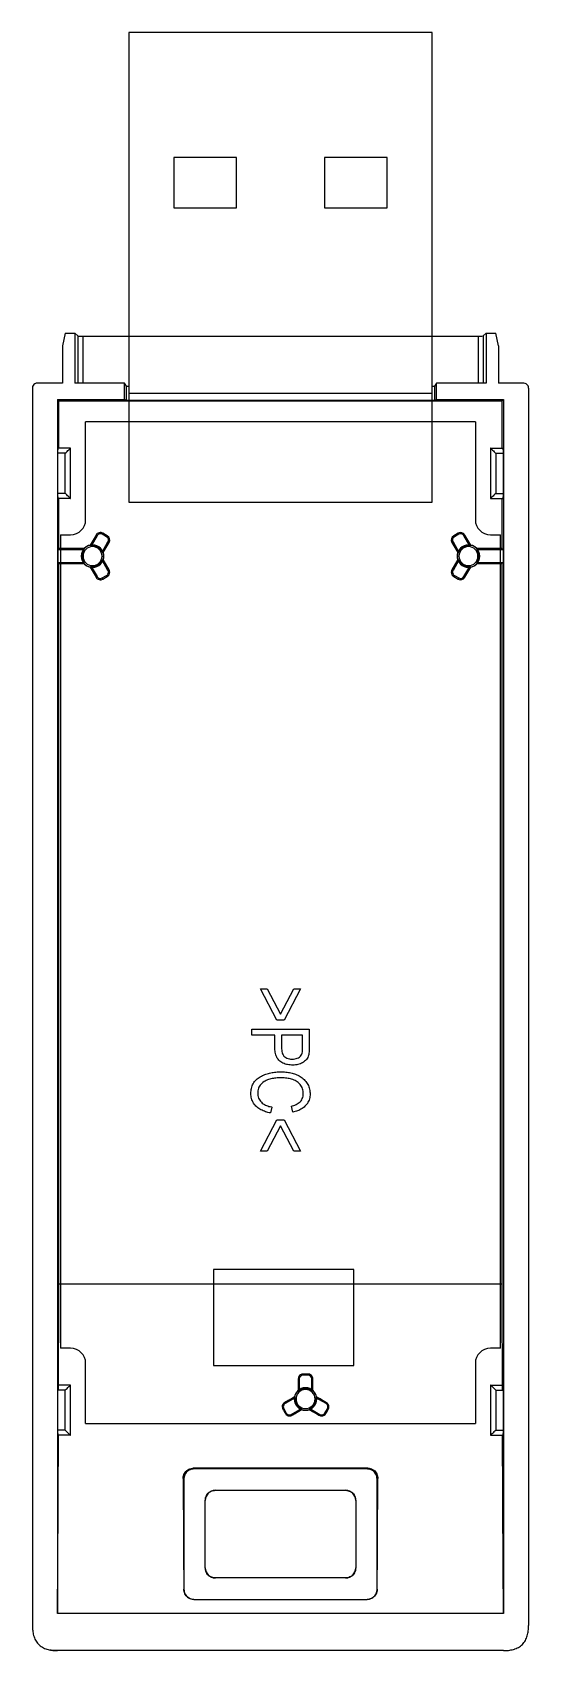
# Model space of a CAD drawing. Extents: x -9.9 to 9.9, y -50.6 to 14.
import ezdxf

# ---------------------------------------------------------------- set-up
doc = ezdxf.new("R2010")
doc.units = 0
doc.layers.get('0').update_dxf_attribs({"linetype": 'continuous'})

# ---------------------------------------------------------------- blocks, each defined once
blk = doc.blocks.new('PART__FEATURE026')
at = {"color": 0}
for p, q in [((-6.05, 14.005), (-6.05, -0.395)), ((6.05, 14.005), (-6.05, 14.005)), ((6.05, -0.395), (6.05, 14.005)), ((-6.05, -0.395), (6.05, -0.395))]:
    blk.add_line(p, q, dxfattribs=at)
blk = doc.blocks.new('PART__FEATURE028')
at = {"color": 0}
for p, q in [((2.925, -35.386), (-2.675, -35.386)), ((-2.675, -35.386), (-2.675, -39.22)), ((2.925, -36.92), (2.925, -35.386)), ((2.922, -37.67), (2.922, -36.92)), ((2.922, -36.92), (2.925, -36.92)), ((2.925, -37.67), (2.922, -37.67)), ((2.925, -39.22), (2.925, -37.67)), ((-2.675, -39.22), (2.925, -39.22))]:
    blk.add_line(p, q, dxfattribs=at)
blk = doc.blocks.new('PART__FEATURE043')
at = {"color": 0}
for p, q in [((6.05, 14.005), (-6.05, 14.005)), ((-6.05, 14.005), (-6.05, -4.745)), ((6.05, -4.745), (6.05, 14.005)), ((-4.25, 9.005), (-4.25, 7.005)), ((-1.75, 9.005), (-4.25, 9.005)), ((-1.75, 9.005), (-4.25, 9.005)), ((-1.75, 7.005), (-1.75, 9.005)), ((1.75, 9.005), (1.75, 7.005)), ((4.25, 9.005), (1.75, 9.005)), ((4.25, 9.005), (1.75, 9.005)), ((4.25, 7.005), (4.25, 9.005)), ((-4.25, 7.005), (-1.75, 7.005)), ((1.75, 7.005), (4.25, 7.005)), ((-6.05, -4.745), (6.05, -4.745))]:
    blk.add_line(p, q, dxfattribs=at)
blk = doc.blocks.new('PART__FEATURE044')
at = {"color": 0}
for p, q in [((7.775, -1.545), (-7.775, -1.545)), ((-7.775, -5.45), (-7.775, -1.545)), ((7.775, -1.545), (7.775, -5.45)), ((-8.775, -6.05), (-8.775, -38.529)), ((-8.775, -6.05), (-8.375, -6.05)), ((8.375, -6.05), (8.775, -6.05)), ((8.775, -38.529), (8.775, -6.05)), ((-8.375, -38.529), (-8.775, -38.529)), ((8.775, -38.529), (8.375, -38.529)), ((-7.775, -41.529), (-7.775, -39.129)), ((7.775, -39.129), (7.775, -41.529)), ((-7.775, -41.529), (7.775, -41.529))]:
    blk.add_line(p, q, dxfattribs=at)
for centre, radius, start, end in [((-8.375, -5.45), 0.6, -90, 0), ((8.375, -5.45), 0.6, -180, -90), ((-7.5, -6.905), 0.45, 90, -90), ((-7.5, -6.905), 0.45, -90, 90), ((7.5, -6.905), 0.45, 90, -90), ((7.5, -6.905), 0.45, -90, 90), ((-8.375, -39.129), 0.6, 0, 90), ((8.375, -39.129), 0.6, 90, -180), ((1, -40.555), 0.45, 90, -90), ((1, -40.555), 0.45, -90, 90)]:
    blk.add_arc(centre, radius, start, end, dxfattribs=at)
blk = doc.blocks.new('PART__FEATURE045')
at = {"color": 0}
for p, q in [((-8.586, 2), (-8.701, 1.494)), ((-8.586, 2), (-8.2, 2)), ((-8.2, 2), (-8.2, 0)), ((-8.2, 2), (-8.089, 1.889)), ((8.089, 1.889), (8.2, 2)), ((8.2, 2), (8.586, 2)), ((8.2, 2), (8.2, 0)), ((8.701, 1.494), (8.586, 2)), ((-8.701, 1.494), (-8.701, 0)), ((-8.089, 1.889), (-8.089, 0)), ((-7.889, 1.879), (7.889, 1.879)), ((-7.889, 1.879), (-7.889, 0)), ((7.889, 1.879), (7.889, 0)), ((8.089, 1.889), (8.089, 0)), ((8.701, 1.494), (8.701, 0)), ((-8.701, 0), (-9.7, 0)), ((-6.225, 0), (-8.2, 0)), ((-6.148, -0.115), (-6.225, 0)), ((-6.225, -0.651), (-6.225, 0)), ((6.225, 0), (6.148, -0.115)), ((8.2, 0), (6.225, 0)), ((6.225, -0.651), (6.225, 0)), ((9.7, 0), (8.701, 0)), ((-9.9, -0.2), (-9.9, -49.6)), ((-6.148, -0.69), (-6.148, -0.115)), ((-6.048, -0.121), (-6.048, -0.691)), ((6.048, -0.691), (6.048, -0.121)), ((6.148, -0.115), (6.148, -0.69)), ((9.9, -0.2), (9.9, -49.6)), ((-8.85, -0.7), (-8.899, -0.651)), ((-8.899, -0.651), (-8.899, -49.116)), ((-8.899, -0.651), (-6.225, -0.651)), ((-8.85, -0.7), (8.85, -0.7)), ((-8.85, -2.6), (-8.85, -0.7)), ((-6.148, -0.69), (-6.225, -0.651)), ((6.048, -0.691), (-6.048, -0.691)), ((6.225, -0.651), (6.148, -0.69)), ((6.225, -0.651), (8.899, -0.651)), ((8.85, -0.7), (8.899, -0.651)), ((8.85, -2.6), (8.85, -0.7)), ((8.899, -0.651), (8.899, -49.116)), ((-8.893, -2.8), (-8.893, -4.4)), ((-8.589, -2.8), (-8.893, -2.8)), ((-8.389, -2.6), (-8.889, -2.6)), ((-8.589, -4.4), (-8.589, -2.8)), ((-8.384, -2.6), (-8.389, -2.6)), ((-8.389, -2.6), (-8.389, -4.6)), ((-8.38, -4.4), (-8.38, -2.8)), ((8.38, -2.8), (8.38, -4.4)), ((8.389, -2.6), (8.384, -2.6)), ((8.389, -2.6), (8.889, -2.6)), ((8.389, -4.6), (8.389, -2.6)), ((8.589, -2.8), (8.893, -2.8)), ((8.589, -2.8), (8.589, -4.4)), ((8.893, -4.4), (8.893, -2.8)), ((-8.589, -4.4), (-8.893, -4.4)), ((8.589, -4.4), (8.893, -4.4)), ((-8.389, -4.6), (-8.889, -4.6)), ((-8.85, -6.605), (-8.85, -4.6)), ((-8.384, -4.6), (-8.389, -4.6)), ((-8.389, -4.6), (-8.384, -4.6)), ((8.384, -4.6), (8.389, -4.6)), ((8.389, -4.6), (8.889, -4.6)), ((8.85, -6.605), (8.85, -4.6)), ((-7.36, -6.062), (-7.592, -6.464)), ((-7.316, -6.087), (-7.549, -6.492)), ((-7.316, -6.087), (-7.36, -6.062)), ((-7.118, -6.741), (-6.884, -6.336)), ((-7.112, -6.033), (-7.087, -5.989)), ((-6.939, -6.133), (-7.112, -6.033)), ((-6.913, -6.089), (-7.087, -5.989)), ((-7.072, -6.764), (-6.84, -6.362)), ((-6.939, -6.133), (-6.913, -6.089)), ((-6.884, -6.336), (-6.84, -6.362)), ((6.884, -6.336), (6.84, -6.362)), ((6.84, -6.362), (7.072, -6.764)), ((6.884, -6.336), (7.118, -6.741)), ((7.087, -5.989), (6.913, -6.089)), ((6.939, -6.133), (6.913, -6.089)), ((7.112, -6.033), (6.939, -6.133)), ((7.112, -6.033), (7.087, -5.989)), ((7.316, -6.087), (7.36, -6.062)), ((7.549, -6.492), (7.316, -6.087)), ((7.592, -6.464), (7.36, -6.062)), ((-8.884, -6.656), (-8.85, -6.605)), ((-8.884, -6.656), (-8.884, -7.154)), ((-7.833, -6.656), (-8.884, -6.656)), ((-7.835, -6.605), (-8.85, -6.605)), ((-7.88, -6.905), (-7.916, -6.905)), ((-7.12, -6.905), (-7.05, -6.905)), ((-6.884, -7.473), (-7.118, -7.069)), ((-6.84, -7.448), (-7.072, -7.045)), ((7.072, -7.045), (6.84, -7.448)), ((7.118, -7.069), (6.884, -7.473)), ((7.12, -6.905), (7.05, -6.905)), ((8.884, -6.656), (7.833, -6.656)), ((8.85, -6.605), (7.835, -6.605)), ((7.88, -6.905), (7.916, -6.905)), ((8.884, -6.656), (8.85, -6.605)), ((8.884, -6.656), (8.884, -7.154)), ((-8.85, -7.205), (-8.884, -7.154)), ((-8.884, -7.154), (-7.833, -7.154)), ((-8.85, -7.205), (-7.835, -7.205)), ((-8.85, -35.962), (-8.85, -7.205)), ((-7.592, -7.345), (-7.36, -7.748)), ((-7.549, -7.318), (-7.316, -7.722)), ((-7.316, -7.722), (-7.36, -7.748)), ((-7.112, -7.777), (-6.939, -7.677)), ((-7.087, -7.821), (-6.913, -7.721)), ((-6.939, -7.677), (-6.913, -7.721)), ((-6.884, -7.473), (-6.84, -7.448)), ((-6.864, -7.548), (-6.813, -7.548)), ((6.864, -7.548), (6.813, -7.548)), ((6.884, -7.473), (6.84, -7.448)), ((6.939, -7.677), (6.913, -7.721)), ((6.913, -7.721), (7.087, -7.821)), ((6.939, -7.677), (7.112, -7.777)), ((7.316, -7.722), (7.549, -7.318)), ((7.316, -7.722), (7.36, -7.748)), ((7.36, -7.748), (7.592, -7.345)), ((7.833, -7.154), (8.884, -7.154)), ((7.835, -7.205), (8.85, -7.205)), ((8.85, -7.205), (8.884, -7.154)), ((8.85, -35.962), (8.85, -7.205)), ((-7.112, -7.777), (-7.087, -7.821)), ((7.112, -7.777), (7.087, -7.821)), ((-0.142, -25.432), (-0.792, -24.178)), ((-0.792, -24.178), (-0.526, -24.178)), ((-0.142, -25.432), (-0.792, -24.178)), ((-0.526, -24.178), (0, -25.193)), ((0, -25.193), (0.526, -24.178)), ((0.792, -24.178), (0.142, -25.432)), ((0.792, -24.178), (0.142, -25.432)), ((0.526, -24.178), (0.792, -24.178)), ((-1.15, -26.03), (-1.15, -25.791)), ((-1.15, -25.791), (1.15, -25.791)), ((0.142, -25.432), (-0.142, -25.432)), ((1.15, -25.791), (1.15, -26.499)), ((-0.224, -26.03), (-1.15, -26.03)), ((-0.224, -26.515), (-0.224, -26.03)), ((0.045, -26.03), (0.045, -26.53)), ((0.881, -26.03), (0.045, -26.03)), ((0.881, -26.525), (0.881, -26.03)), ((-0.344, -28.897), (-0.403, -29.136)), ((0.493, -29.106), (0.433, -28.867)), ((-0.792, -30.659), (-0.142, -29.405)), ((-0.792, -30.659), (-0.142, -29.405)), ((0, -29.644), (-0.526, -30.659)), ((-0.142, -29.405), (0.142, -29.405)), ((0.526, -30.659), (0, -29.644)), ((0.142, -29.405), (0.792, -30.659)), ((-0.526, -30.659), (-0.792, -30.659)), ((0.792, -30.659), (0.526, -30.659)), ((-8.85, -35.962), (8.85, -35.962)), ((-8.389, -40), (-8.889, -40)), ((-8.384, -40), (-8.389, -40)), ((-8.389, -40), (-8.389, -42)), ((0.751, -39.755), (0.706, -39.755)), ((0.751, -39.755), (0.751, -40.222)), ((1.1, -39.56), (0.9, -39.56)), ((0.9, -39.606), (0.9, -39.56)), ((1.1, -39.606), (0.9, -39.606)), ((1.1, -39.606), (1.1, -39.56)), ((1.249, -40.222), (1.249, -39.755)), ((1.249, -39.755), (1.294, -39.755)), ((8.384, -40), (8.389, -40)), ((8.389, -40), (8.384, -40)), ((8.389, -40), (8.889, -40)), ((8.389, -42), (8.389, -40)), ((-8.893, -40.2), (-8.893, -41.8)), ((-8.589, -40.2), (-8.893, -40.2)), ((-8.589, -41.8), (-8.589, -40.2)), ((-8.38, -41.8), (-8.38, -40.2)), ((0.587, -40.506), (0.183, -40.739)), ((0.62, -40.555), (0.584, -40.555)), ((1.38, -40.555), (1.416, -40.555)), ((1.817, -40.739), (1.413, -40.506)), ((8.38, -40.2), (8.38, -41.8)), ((8.589, -40.2), (8.893, -40.2)), ((8.589, -40.2), (8.589, -41.8)), ((8.893, -41.8), (8.893, -40.2)), ((0.108, -40.868), (0.067, -40.868)), ((0.128, -40.943), (0.093, -40.963)), ((0.128, -40.943), (0.228, -41.116)), ((0.183, -40.739), (0.162, -40.703)), ((0.228, -41.116), (0.193, -41.136)), ((0.432, -41.17), (0.836, -40.937)), ((0.432, -41.17), (0.452, -41.205)), ((1.164, -40.937), (1.568, -41.17)), ((1.568, -41.17), (1.548, -41.205)), ((1.772, -41.116), (1.872, -40.943)), ((1.772, -41.116), (1.807, -41.136)), ((1.817, -40.739), (1.838, -40.703)), ((1.872, -40.943), (1.907, -40.963)), ((1.892, -40.868), (1.933, -40.868)), ((-8.589, -41.8), (-8.893, -41.8)), ((8.589, -41.8), (8.893, -41.8)), ((-8.389, -42), (-8.889, -42)), ((-8.389, -42), (-8.384, -42)), ((8.384, -42), (8.389, -42)), ((8.389, -42), (8.889, -42)), ((-3.852, -43.748), (-3.884, -43.716)), ((-3.852, -43.748), (-3.852, -48.152)), ((3.485, -43.315), (-3.485, -43.315)), ((-3.485, -43.315), (-3.452, -43.348)), ((3.452, -43.348), (-3.452, -43.348)), ((3.452, -43.348), (3.485, -43.315)), ((3.884, -43.716), (3.852, -43.748)), ((3.852, -48.152), (3.852, -43.748)), ((-2.6, -44.2), (2.6, -44.2)), ((-3, -47.3), (-3, -44.6)), ((3, -44.6), (3, -47.3)), ((2.6, -47.7), (-2.6, -47.7)), ((-3.858, -48.158), (-3.852, -48.152)), ((3.852, -48.152), (3.858, -48.158)), ((-3.452, -48.552), (-3.455, -48.555)), ((-3.455, -48.555), (3.455, -48.555)), ((-3.452, -48.552), (3.452, -48.552)), ((3.455, -48.555), (3.452, -48.552)), ((8.899, -49.116), (-8.899, -49.116)), ((8.899, -50.6), (-8.899, -50.6))]:
    blk.add_line(p, q, dxfattribs=at)
for points in [[(-8.089, 1.889), (-8.04, 1.883), (-7.99, 1.881), (-7.94, 1.88), (-7.89, 1.879), (-7.889, 1.879)], [(7.889, 1.879), (7.939, 1.88), (7.989, 1.881), (8.039, 1.883), (8.089, 1.889), (8.089, 1.889)], [(-9.7, 0), (-9.75, -0.006), (-9.796, -0.024), (-9.837, -0.054), (-9.869, -0.092), (-9.89, -0.137), (-9.9, -0.186), (-9.9, -0.2)], [(9.9, -0.2), (9.894, -0.15), (9.876, -0.104), (9.846, -0.063), (9.808, -0.031), (9.763, -0.01), (9.714, 0), (9.7, 0)], [(-6.148, -0.115), (-6.098, -0.12), (-6.048, -0.121), (-6.048, -0.121)], [(6.048, -0.121), (6.098, -0.12), (6.148, -0.116), (6.148, -0.115)], [(-6.048, -0.691), (-6.098, -0.691), (-6.148, -0.69)], [(6.148, -0.69), (6.098, -0.691), (6.048, -0.691)], [(-8.889, -2.6), (-8.891, -2.65), (-8.892, -2.7), (-8.892, -2.75), (-8.893, -2.8), (-8.893, -2.8)], [(-8.88, -2.8), (-8.88, -2.75), (-8.881, -2.7), (-8.882, -2.65), (-8.884, -2.6), (-8.884, -2.6)], [(-8.589, -2.8), (-8.554, -2.765), (-8.518, -2.729), (-8.483, -2.694), (-8.448, -2.659), (-8.412, -2.623), (-8.389, -2.6)], [(-8.389, -2.6), (-8.389, -2.6)], [(-8.38, -2.8), (-8.38, -2.75), (-8.381, -2.7), (-8.382, -2.65), (-8.384, -2.6), (-8.384, -2.6)], [(8.384, -2.6), (8.382, -2.65), (8.381, -2.7), (8.381, -2.75), (8.38, -2.8), (8.38, -2.8)], [(8.389, -2.6), (8.425, -2.635), (8.46, -2.671), (8.495, -2.706), (8.531, -2.741), (8.566, -2.777), (8.589, -2.8)], [(8.389, -2.6), (8.389, -2.6)], [(8.893, -2.8), (8.892, -2.75), (8.892, -2.7), (8.891, -2.65), (8.889, -2.6), (8.889, -2.6)], [(-8.893, -4.4), (-8.892, -4.45), (-8.892, -4.5), (-8.891, -4.55), (-8.889, -4.6), (-8.889, -4.6)], [(-8.389, -4.6), (-8.425, -4.565), (-8.46, -4.529), (-8.495, -4.494), (-8.531, -4.459), (-8.566, -4.423), (-8.589, -4.4)], [(-8.384, -4.6), (-8.382, -4.55), (-8.381, -4.5), (-8.38, -4.45), (-8.38, -4.4), (-8.38, -4.4)], [(8.38, -4.4), (8.381, -4.45), (8.381, -4.5), (8.382, -4.55), (8.384, -4.6), (8.384, -4.6)], [(8.589, -4.4), (8.554, -4.435), (8.518, -4.471), (8.483, -4.506), (8.448, -4.541), (8.412, -4.577), (8.389, -4.6)], [(8.88, -4.4), (8.881, -4.45), (8.881, -4.5), (8.882, -4.55), (8.884, -4.6), (8.884, -4.6)], [(8.889, -4.6), (8.891, -4.55), (8.892, -4.5), (8.892, -4.45), (8.893, -4.4), (8.893, -4.4)], [(-8.389, -4.6), (-8.389, -4.6)], [(8.389, -4.6), (8.389, -4.6)], [(-7.833, -6.656), (-7.835, -6.606), (-7.835, -6.605)], [(-7.592, -6.464), (-7.55, -6.491), (-7.549, -6.492)], [(-7.118, -6.741), (-7.073, -6.764), (-7.072, -6.764)], [(-7.072, -7.045), (-7.117, -7.068), (-7.118, -7.069)], [(7.072, -6.764), (7.117, -6.741), (7.118, -6.741)], [(7.118, -7.069), (7.073, -7.046), (7.072, -7.045)], [(7.549, -6.492), (7.591, -6.465), (7.592, -6.464)], [(7.835, -6.605), (7.833, -6.655), (7.833, -6.656)], [(-7.835, -7.205), (-7.833, -7.155), (-7.833, -7.154)], [(-7.549, -7.318), (-7.591, -7.345), (-7.592, -7.345)], [(7.592, -7.345), (7.55, -7.318), (7.549, -7.318)], [(7.833, -7.154), (7.835, -7.204), (7.835, -7.205)], [(0.484, -27.224), (0.434, -27.223), (0.384, -27.22), (0.334, -27.214), (0.285, -27.206), (0.236, -27.195), (0.188, -27.181), (0.141, -27.164), (0.096, -27.143), (0.052, -27.119), (0.009, -27.092), (-0.03, -27.062), (-0.067, -27.028), (-0.099, -26.99), (-0.127, -26.949), (-0.151, -26.905), (-0.171, -26.859), (-0.187, -26.811), (-0.2, -26.763), (-0.209, -26.714), (-0.216, -26.664), (-0.22, -26.615), (-0.223, -26.565), (-0.224, -26.515)], [(0.045, -26.53), (0.046, -26.58), (0.05, -26.63), (0.058, -26.679), (0.069, -26.728), (0.086, -26.775), (0.108, -26.82), (0.137, -26.861), (0.172, -26.896), (0.213, -26.925), (0.257, -26.948), (0.304, -26.964), (0.353, -26.976), (0.402, -26.982), (0.452, -26.985), (0.471, -26.985)], [(0.045, -26.53), (0.046, -26.58), (0.05, -26.63), (0.058, -26.679), (0.069, -26.728), (0.086, -26.775), (0.108, -26.82), (0.137, -26.861), (0.172, -26.896), (0.213, -26.925), (0.257, -26.948), (0.304, -26.964), (0.353, -26.976), (0.402, -26.982), (0.452, -26.985), (0.471, -26.985)], [(0.471, -26.985), (0.521, -26.983), (0.571, -26.978), (0.619, -26.967), (0.667, -26.951), (0.712, -26.93), (0.754, -26.903), (0.793, -26.872), (0.825, -26.834), (0.849, -26.79), (0.864, -26.742), (0.872, -26.693), (0.877, -26.643), (0.88, -26.593), (0.881, -26.543), (0.881, -26.525)], [(1.106, -26.868), (1.086, -26.914), (1.062, -26.957), (1.033, -26.998), (1, -27.036), (0.964, -27.07), (0.924, -27.101), (0.882, -27.128), (0.839, -27.152), (0.793, -27.172), (0.745, -27.188), (0.697, -27.201), (0.648, -27.211), (0.599, -27.218), (0.549, -27.223), (0.499, -27.224), (0.484, -27.224)], [(1.15, -26.499), (1.15, -26.549), (1.148, -26.599), (1.145, -26.649), (1.141, -26.699), (1.135, -26.748), (1.126, -26.798), (1.113, -26.846), (1.106, -26.868)], [(-1.18, -28.351), (-1.179, -28.301), (-1.175, -28.251), (-1.168, -28.202), (-1.159, -28.153), (-1.146, -28.104), (-1.13, -28.057), (-1.111, -28.011), (-1.088, -27.966), (-1.062, -27.923), (-1.033, -27.883), (-1.001, -27.844), (-0.966, -27.809), (-0.929, -27.775), (-0.889, -27.745), (-0.848, -27.716), (-0.806, -27.689), (-0.762, -27.665), (-0.718, -27.642), (-0.672, -27.621), (-0.626, -27.602), (-0.58, -27.584), (-0.532, -27.569), (-0.484, -27.555), (-0.436, -27.542), (-0.387, -27.531), (-0.338, -27.522), (-0.288, -27.514), (-0.239, -27.507), (-0.189, -27.502), (-0.139, -27.498), (-0.089, -27.495), (-0.039, -27.494), (0.011, -27.493), (0.015, -27.493)], [(0.015, -27.732), (-0.035, -27.733), (-0.085, -27.734), (-0.135, -27.737), (-0.184, -27.741), (-0.234, -27.746), (-0.284, -27.753), (-0.333, -27.761), (-0.382, -27.772), (-0.43, -27.784), (-0.478, -27.799), (-0.525, -27.816), (-0.571, -27.836), (-0.615, -27.859), (-0.658, -27.884), (-0.699, -27.914), (-0.737, -27.946), (-0.773, -27.981), (-0.805, -28.019), (-0.834, -28.06), (-0.858, -28.103), (-0.878, -28.149), (-0.893, -28.197), (-0.903, -28.246), (-0.909, -28.296), (-0.911, -28.344)], [(0.015, -27.493), (0.065, -27.494), (0.115, -27.495), (0.165, -27.498), (0.215, -27.502), (0.265, -27.507), (0.314, -27.514), (0.364, -27.523), (0.413, -27.532), (0.461, -27.544), (0.51, -27.557), (0.557, -27.573), (0.604, -27.59), (0.65, -27.609), (0.695, -27.63), (0.74, -27.653), (0.783, -27.679), (0.825, -27.706), (0.866, -27.735), (0.905, -27.766), (0.941, -27.8), (0.976, -27.836), (1.008, -27.874), (1.038, -27.914), (1.066, -27.956), (1.09, -28), (1.112, -28.045), (1.131, -28.091), (1.147, -28.138), (1.159, -28.187), (1.169, -28.236), (1.176, -28.285), (1.179, -28.335), (1.18, -28.372)], [(0.015, -27.493), (0.065, -27.494), (0.115, -27.495), (0.165, -27.498), (0.215, -27.502), (0.265, -27.507), (0.314, -27.514), (0.364, -27.523), (0.413, -27.532), (0.461, -27.544), (0.51, -27.557), (0.557, -27.573), (0.604, -27.59), (0.65, -27.609), (0.695, -27.63), (0.74, -27.653), (0.783, -27.679), (0.825, -27.706), (0.866, -27.735), (0.905, -27.766), (0.941, -27.8), (0.976, -27.836), (1.008, -27.874), (1.038, -27.914), (1.066, -27.956), (1.09, -28), (1.112, -28.045), (1.131, -28.091), (1.147, -28.138), (1.159, -28.187), (1.169, -28.236), (1.176, -28.285), (1.179, -28.335), (1.18, -28.372)], [(0.911, -28.363), (0.909, -28.313), (0.904, -28.263), (0.894, -28.214), (0.881, -28.166), (0.863, -28.119), (0.84, -28.074), (0.814, -28.032), (0.783, -27.993), (0.749, -27.957), (0.711, -27.923), (0.671, -27.894), (0.628, -27.867), (0.585, -27.843), (0.539, -27.822), (0.493, -27.804), (0.445, -27.788), (0.397, -27.774), (0.349, -27.763), (0.3, -27.753), (0.25, -27.746), (0.2, -27.741), (0.151, -27.736), (0.101, -27.734), (0.051, -27.733), (0.015, -27.732)], [(-0.403, -29.136), (-0.452, -29.125), (-0.501, -29.113), (-0.549, -29.099), (-0.596, -29.084), (-0.643, -29.067), (-0.69, -29.048), (-0.735, -29.028), (-0.78, -29.005), (-0.823, -28.981), (-0.865, -28.954), (-0.906, -28.924), (-0.944, -28.892), (-0.98, -28.857), (-1.014, -28.82), (-1.045, -28.781), (-1.073, -28.74), (-1.098, -28.696), (-1.12, -28.652), (-1.138, -28.605), (-1.153, -28.557), (-1.165, -28.509), (-1.173, -28.459), (-1.178, -28.41), (-1.18, -28.36), (-1.18, -28.351)], [(-0.911, -28.344), (-0.909, -28.393), (-0.902, -28.443), (-0.891, -28.492), (-0.874, -28.539), (-0.853, -28.584), (-0.827, -28.627), (-0.798, -28.667), (-0.764, -28.704), (-0.727, -28.738), (-0.688, -28.768), (-0.645, -28.795), (-0.601, -28.818), (-0.555, -28.838), (-0.508, -28.856), (-0.461, -28.871), (-0.412, -28.883), (-0.363, -28.893), (-0.344, -28.897)], [(-0.911, -28.344), (-0.909, -28.393), (-0.902, -28.443), (-0.891, -28.492), (-0.874, -28.539), (-0.853, -28.584), (-0.827, -28.627), (-0.798, -28.667), (-0.764, -28.704), (-0.727, -28.738), (-0.688, -28.768), (-0.645, -28.795), (-0.601, -28.818), (-0.555, -28.838), (-0.508, -28.856), (-0.461, -28.871), (-0.412, -28.883), (-0.363, -28.893), (-0.344, -28.897)], [(0.433, -28.867), (0.481, -28.853), (0.529, -28.838), (0.575, -28.82), (0.621, -28.799), (0.665, -28.776), (0.707, -28.749), (0.747, -28.719), (0.784, -28.686), (0.818, -28.648), (0.846, -28.607), (0.87, -28.563), (0.888, -28.517), (0.901, -28.469), (0.908, -28.419), (0.911, -28.369), (0.911, -28.363)], [(1.18, -28.372), (1.178, -28.422), (1.174, -28.472), (1.165, -28.522), (1.153, -28.57), (1.138, -28.618), (1.119, -28.664), (1.097, -28.708), (1.071, -28.751), (1.042, -28.792), (1.01, -28.83), (0.975, -28.867), (0.938, -28.9), (0.899, -28.931), (0.858, -28.96), (0.815, -28.986), (0.771, -29.009), (0.726, -29.031), (0.68, -29.05), (0.633, -29.067), (0.585, -29.082), (0.537, -29.095), (0.493, -29.106)], [(-8.855, -40.2), (-8.855, -40.15), (-8.855, -40.1), (-8.855, -40.05), (-8.854, -40), (-8.854, -39.95), (-8.854, -39.9), (-8.854, -39.85), (-8.854, -39.8), (-8.854, -39.75), (-8.854, -39.7), (-8.854, -39.65), (-8.854, -39.6), (-8.853, -39.55), (-8.853, -39.5), (-8.853, -39.45), (-8.853, -39.4), (-8.853, -39.35), (-8.853, -39.3), (-8.853, -39.25), (-8.853, -39.2), (-8.853, -39.15), (-8.853, -39.1), (-8.853, -39.05), (-8.852, -39), (-8.852, -38.95), (-8.852, -38.9), (-8.852, -38.85), (-8.852, -38.8), (-8.852, -38.75), (-8.852, -38.7), (-8.852, -38.65), (-8.852, -38.6), (-8.852, -38.55), (-8.852, -38.5), (-8.852, -38.45), (-8.852, -38.4), (-8.852, -38.35), (-8.851, -38.3), (-8.851, -38.25), (-8.851, -38.2), (-8.851, -38.15), (-8.851, -38.1), (-8.851, -38.05), (-8.851, -38), (-8.851, -37.95), (-8.851, -37.9), (-8.851, -37.85), (-8.851, -37.8), (-8.851, -37.75), (-8.851, -37.7), (-8.851, -37.65), (-8.851, -37.6), (-8.851, -37.55), (-8.851, -37.5), (-8.851, -37.45), (-8.851, -37.4), (-8.851, -37.35), (-8.85, -37.3), (-8.85, -37.25), (-8.85, -37.2), (-8.85, -37.15), (-8.85, -37.1), (-8.85, -37.05), (-8.85, -37), (-8.85, -36.95), (-8.85, -36.9), (-8.85, -36.85), (-8.85, -36.8), (-8.85, -36.75), (-8.85, -36.7), (-8.85, -36.65), (-8.85, -36.6), (-8.85, -36.55), (-8.85, -36.5), (-8.85, -36.45), (-8.85, -36.4), (-8.85, -36.35), (-8.85, -36.3), (-8.85, -36.25), (-8.85, -36.2), (-8.85, -36.15), (-8.85, -36.1), (-8.85, -36.05), (-8.85, -36), (-8.85, -35.962)], [(8.855, -40.2), (8.855, -40.15), (8.855, -40.1), (8.855, -40.05), (8.854, -40), (8.854, -39.95), (8.854, -39.9), (8.854, -39.85), (8.854, -39.8), (8.854, -39.75), (8.854, -39.7), (8.854, -39.65), (8.854, -39.6), (8.853, -39.55), (8.853, -39.5), (8.853, -39.45), (8.853, -39.4), (8.853, -39.35), (8.853, -39.3), (8.853, -39.25), (8.853, -39.2), (8.853, -39.15), (8.853, -39.1), (8.853, -39.05), (8.852, -39), (8.852, -38.95), (8.852, -38.9), (8.852, -38.85), (8.852, -38.8), (8.852, -38.75), (8.852, -38.7), (8.852, -38.65), (8.852, -38.6), (8.852, -38.55), (8.852, -38.5), (8.852, -38.45), (8.852, -38.4), (8.852, -38.35), (8.851, -38.3), (8.851, -38.25), (8.851, -38.2), (8.851, -38.15), (8.851, -38.1), (8.851, -38.05), (8.851, -38), (8.851, -37.95), (8.851, -37.9), (8.851, -37.85), (8.851, -37.8), (8.851, -37.75), (8.851, -37.7), (8.851, -37.65), (8.851, -37.6), (8.851, -37.55), (8.851, -37.5), (8.851, -37.45), (8.851, -37.4), (8.851, -37.35), (8.85, -37.3), (8.85, -37.25), (8.85, -37.2), (8.85, -37.15), (8.85, -37.1), (8.85, -37.05), (8.85, -37), (8.85, -36.95), (8.85, -36.9), (8.85, -36.85), (8.85, -36.8), (8.85, -36.75), (8.85, -36.7), (8.85, -36.65), (8.85, -36.6), (8.85, -36.55), (8.85, -36.5), (8.85, -36.45), (8.85, -36.4), (8.85, -36.35), (8.85, -36.3), (8.85, -36.25), (8.85, -36.2), (8.85, -36.15), (8.85, -36.1), (8.85, -36.05), (8.85, -36), (8.85, -35.962)], [(-8.889, -40), (-8.891, -40.05), (-8.892, -40.1), (-8.892, -40.15), (-8.893, -40.2), (-8.893, -40.2)], [(-8.88, -40.2), (-8.88, -40.15), (-8.881, -40.1), (-8.882, -40.05), (-8.884, -40), (-8.884, -40)], [(-8.589, -40.2), (-8.554, -40.165), (-8.518, -40.129), (-8.483, -40.094), (-8.448, -40.059), (-8.412, -40.023), (-8.389, -40)], [(-8.389, -40), (-8.389, -40)], [(-8.38, -40.2), (-8.38, -40.15), (-8.381, -40.1), (-8.382, -40.05), (-8.384, -40), (-8.384, -40)], [(0.9, -39.56), (0.851, -39.567), (0.804, -39.585), (0.764, -39.615), (0.734, -39.654), (0.714, -39.7), (0.706, -39.749), (0.706, -39.755)], [(0.706, -39.755), (0.706, -39.805), (0.706, -39.855), (0.706, -39.905), (0.706, -39.955), (0.707, -40.005), (0.707, -40.055), (0.707, -40.105), (0.707, -40.155), (0.707, -40.205), (0.707, -40.219)], [(1.294, -39.755), (1.288, -39.705), (1.269, -39.659), (1.239, -39.619), (1.2, -39.588), (1.155, -39.568), (1.105, -39.56), (1.1, -39.56)], [(1.293, -40.219), (1.293, -40.169), (1.293, -40.119), (1.293, -40.069), (1.293, -40.019), (1.293, -39.969), (1.294, -39.919), (1.294, -39.869), (1.294, -39.819), (1.294, -39.769), (1.294, -39.755)], [(8.384, -40), (8.382, -40.05), (8.381, -40.1), (8.381, -40.15), (8.38, -40.2), (8.38, -40.2)], [(8.389, -40), (8.425, -40.035), (8.46, -40.071), (8.495, -40.106), (8.531, -40.141), (8.566, -40.177), (8.589, -40.2)], [(8.389, -40), (8.389, -40)], [(8.893, -40.2), (8.892, -40.15), (8.892, -40.1), (8.891, -40.05), (8.889, -40), (8.889, -40)], [(0.564, -40.47), (0.52, -40.495), (0.477, -40.52), (0.434, -40.545), (0.391, -40.57), (0.347, -40.595), (0.304, -40.62), (0.261, -40.645), (0.218, -40.67), (0.174, -40.696), (0.162, -40.703)], [(0.707, -40.219), (0.672, -40.254), (0.64, -40.293), (0.613, -40.335), (0.591, -40.38), (0.574, -40.427), (0.564, -40.47)], [(0.587, -40.506), (0.564, -40.47)], [(0.707, -40.219), (0.751, -40.222)], [(1.249, -40.222), (1.293, -40.219)], [(1.436, -40.47), (1.424, -40.421), (1.407, -40.375), (1.384, -40.33), (1.356, -40.288), (1.324, -40.25), (1.293, -40.219)], [(1.436, -40.47), (1.413, -40.506)], [(1.838, -40.703), (1.795, -40.678), (1.752, -40.653), (1.708, -40.628), (1.665, -40.603), (1.622, -40.577), (1.579, -40.552), (1.535, -40.527), (1.492, -40.502), (1.449, -40.477), (1.436, -40.47)], [(0.162, -40.703), (0.123, -40.734), (0.093, -40.773), (0.073, -40.82), (0.067, -40.868)], [(0.067, -40.868), (0.074, -40.918), (0.093, -40.963)], [(0.093, -40.963), (0.118, -41.006), (0.143, -41.049), (0.168, -41.093), (0.193, -41.136), (0.193, -41.136)], [(0.193, -41.136), (0.224, -41.175), (0.264, -41.205), (0.31, -41.224), (0.36, -41.23), (0.409, -41.223), (0.452, -41.205)], [(0.452, -41.205), (0.495, -41.18), (0.538, -41.155), (0.582, -41.13), (0.625, -41.105), (0.668, -41.08), (0.712, -41.055), (0.755, -41.03), (0.798, -41.006), (0.842, -40.981), (0.854, -40.973)], [(0.854, -40.973), (0.836, -40.937)], [(0.854, -40.973), (0.903, -40.987), (0.952, -40.995), (1.002, -40.998), (1.052, -40.995), (1.101, -40.986), (1.146, -40.973)], [(1.164, -40.937), (1.146, -40.973)], [(1.146, -40.973), (1.189, -40.998), (1.232, -41.023), (1.276, -41.048), (1.319, -41.073), (1.362, -41.098), (1.406, -41.123), (1.449, -41.148), (1.492, -41.173), (1.536, -41.198), (1.548, -41.205)], [(1.548, -41.205), (1.595, -41.224), (1.644, -41.23), (1.693, -41.223), (1.739, -41.203), (1.778, -41.173), (1.807, -41.136)], [(1.807, -41.136), (1.832, -41.093), (1.857, -41.049), (1.882, -41.006), (1.907, -40.963), (1.907, -40.963)], [(1.933, -40.868), (1.926, -40.819), (1.907, -40.773), (1.877, -40.733), (1.838, -40.703)], [(1.907, -40.963), (1.926, -40.917), (1.933, -40.868)], [(-8.893, -41.8), (-8.892, -41.85), (-8.892, -41.9), (-8.891, -41.95), (-8.889, -42), (-8.889, -42)], [(-8.389, -42), (-8.425, -41.965), (-8.46, -41.929), (-8.495, -41.894), (-8.531, -41.859), (-8.566, -41.823), (-8.589, -41.8)], [(-8.384, -42), (-8.382, -41.95), (-8.381, -41.9), (-8.38, -41.85), (-8.38, -41.8), (-8.38, -41.8)], [(8.38, -41.8), (8.381, -41.85), (8.381, -41.9), (8.382, -41.95), (8.384, -42), (8.384, -42)], [(8.589, -41.8), (8.554, -41.835), (8.518, -41.871), (8.483, -41.906), (8.448, -41.941), (8.412, -41.977), (8.389, -42)], [(8.889, -42), (8.891, -41.95), (8.892, -41.9), (8.892, -41.85), (8.893, -41.8), (8.893, -41.8)], [(-8.899, -49.116), (-8.898, -49.066), (-8.898, -49.016), (-8.898, -48.966), (-8.897, -48.916), (-8.897, -48.866), (-8.897, -48.816), (-8.896, -48.766), (-8.896, -48.716), (-8.895, -48.666), (-8.895, -48.616), (-8.895, -48.566), (-8.894, -48.516), (-8.894, -48.466), (-8.894, -48.416), (-8.893, -48.366), (-8.893, -48.316), (-8.893, -48.266), (-8.892, -48.216), (-8.892, -48.166), (-8.891, -48.116), (-8.891, -48.066), (-8.891, -48.016), (-8.89, -47.966), (-8.89, -47.916), (-8.89, -47.866), (-8.889, -47.816), (-8.889, -47.766), (-8.889, -47.716), (-8.888, -47.666), (-8.888, -47.616), (-8.888, -47.566), (-8.887, -47.516), (-8.887, -47.466), (-8.887, -47.416), (-8.886, -47.366), (-8.886, -47.316), (-8.886, -47.266), (-8.885, -47.216), (-8.885, -47.166), (-8.885, -47.116), (-8.884, -47.066), (-8.884, -47.016), (-8.884, -46.966), (-8.883, -46.916), (-8.883, -46.866), (-8.883, -46.816), (-8.882, -46.766), (-8.882, -46.716), (-8.882, -46.666), (-8.882, -46.616), (-8.881, -46.566), (-8.881, -46.516), (-8.881, -46.466), (-8.88, -46.416), (-8.88, -46.366), (-8.88, -46.316), (-8.879, -46.266), (-8.879, -46.216), (-8.879, -46.166), (-8.879, -46.116), (-8.878, -46.066), (-8.878, -46.016), (-8.878, -45.966), (-8.877, -45.916), (-8.877, -45.866), (-8.877, -45.816), (-8.877, -45.766), (-8.876, -45.716), (-8.876, -45.666), (-8.876, -45.616), (-8.876, -45.566), (-8.875, -45.516), (-8.875, -45.466), (-8.875, -45.416), (-8.874, -45.366), (-8.874, -45.316), (-8.874, -45.266), (-8.874, -45.216), (-8.873, -45.166), (-8.873, -45.116), (-8.873, -45.066), (-8.873, -45.016), (-8.872, -44.966), (-8.872, -44.916), (-8.872, -44.866), (-8.872, -44.816), (-8.871, -44.766), (-8.871, -44.716), (-8.871, -44.666), (-8.871, -44.616), (-8.87, -44.566), (-8.87, -44.516), (-8.87, -44.466), (-8.87, -44.416), (-8.869, -44.366), (-8.869, -44.316), (-8.869, -44.266), (-8.869, -44.216), (-8.868, -44.166), (-8.868, -44.116), (-8.868, -44.066), (-8.868, -44.016), (-8.868, -43.966), (-8.867, -43.916), (-8.867, -43.866), (-8.867, -43.816), (-8.867, -43.766), (-8.866, -43.716), (-8.866, -43.666), (-8.866, -43.616), (-8.866, -43.566), (-8.866, -43.516), (-8.865, -43.466), (-8.865, -43.416), (-8.865, -43.366), (-8.865, -43.316), (-8.865, -43.266), (-8.864, -43.216), (-8.864, -43.166), (-8.864, -43.116), (-8.864, -43.066), (-8.864, -43.016), (-8.863, -42.966), (-8.863, -42.916), (-8.863, -42.866), (-8.863, -42.816), (-8.863, -42.766), (-8.862, -42.716), (-8.862, -42.666), (-8.862, -42.616), (-8.862, -42.566), (-8.862, -42.516), (-8.862, -42.466), (-8.861, -42.416), (-8.861, -42.366), (-8.861, -42.316), (-8.861, -42.266), (-8.861, -42.216), (-8.86, -42.166), (-8.86, -42.116), (-8.86, -42.066), (-8.86, -42.016), (-8.86, -42)], [(-8.389, -42), (-8.389, -42)], [(8.389, -42), (8.389, -42)], [(8.899, -49.116), (8.898, -49.066), (8.898, -49.016), (8.898, -48.966), (8.897, -48.916), (8.897, -48.866), (8.897, -48.816), (8.896, -48.766), (8.896, -48.716), (8.895, -48.666), (8.895, -48.616), (8.895, -48.566), (8.894, -48.516), (8.894, -48.466), (8.894, -48.416), (8.893, -48.366), (8.893, -48.316), (8.893, -48.266), (8.892, -48.216), (8.892, -48.166), (8.891, -48.116), (8.891, -48.066), (8.891, -48.016), (8.89, -47.966), (8.89, -47.916), (8.89, -47.866), (8.889, -47.816), (8.889, -47.766), (8.889, -47.716), (8.888, -47.666), (8.888, -47.616), (8.888, -47.566), (8.887, -47.516), (8.887, -47.466), (8.887, -47.416), (8.886, -47.366), (8.886, -47.316), (8.886, -47.266), (8.885, -47.216), (8.885, -47.166), (8.885, -47.116), (8.884, -47.066), (8.884, -47.016), (8.884, -46.966), (8.883, -46.916), (8.883, -46.866), (8.883, -46.816), (8.882, -46.766), (8.882, -46.716), (8.882, -46.666), (8.882, -46.616), (8.881, -46.566), (8.881, -46.516), (8.881, -46.466), (8.88, -46.416), (8.88, -46.366), (8.88, -46.316), (8.879, -46.266), (8.879, -46.216), (8.879, -46.166), (8.879, -46.116), (8.878, -46.066), (8.878, -46.016), (8.878, -45.966), (8.877, -45.916), (8.877, -45.866), (8.877, -45.816), (8.877, -45.766), (8.876, -45.716), (8.876, -45.666), (8.876, -45.616), (8.876, -45.566), (8.875, -45.516), (8.875, -45.466), (8.875, -45.416), (8.874, -45.366), (8.874, -45.316), (8.874, -45.266), (8.874, -45.216), (8.873, -45.166), (8.873, -45.116), (8.873, -45.066), (8.873, -45.016), (8.872, -44.966), (8.872, -44.916), (8.872, -44.866), (8.872, -44.816), (8.871, -44.766), (8.871, -44.716), (8.871, -44.666), (8.871, -44.616), (8.87, -44.566), (8.87, -44.516), (8.87, -44.466), (8.87, -44.416), (8.869, -44.366), (8.869, -44.316), (8.869, -44.266), (8.869, -44.216), (8.868, -44.166), (8.868, -44.116), (8.868, -44.066), (8.868, -44.016), (8.868, -43.966), (8.867, -43.916), (8.867, -43.866), (8.867, -43.816), (8.867, -43.766), (8.866, -43.716), (8.866, -43.666), (8.866, -43.616), (8.866, -43.566), (8.866, -43.516), (8.865, -43.466), (8.865, -43.416), (8.865, -43.366), (8.865, -43.316), (8.865, -43.266), (8.864, -43.216), (8.864, -43.166), (8.864, -43.116), (8.864, -43.066), (8.864, -43.016), (8.863, -42.966), (8.863, -42.916), (8.863, -42.866), (8.863, -42.816), (8.863, -42.766), (8.862, -42.716), (8.862, -42.666), (8.862, -42.616), (8.862, -42.566), (8.862, -42.516), (8.862, -42.466), (8.861, -42.416), (8.861, -42.366), (8.861, -42.316), (8.861, -42.266), (8.861, -42.216), (8.86, -42.166), (8.86, -42.116), (8.86, -42.066), (8.86, -42.016), (8.86, -42)], [(-3.884, -43.716), (-3.881, -43.667), (-3.871, -43.617), (-3.856, -43.57), (-3.835, -43.524), (-3.809, -43.482), (-3.778, -43.443), (-3.742, -43.409), (-3.701, -43.379), (-3.658, -43.355), (-3.611, -43.336), (-3.563, -43.323), (-3.514, -43.316), (-3.485, -43.315)], [(-3.884, -43.716), (-3.883, -43.766), (-3.883, -43.816), (-3.883, -43.866), (-3.883, -43.916), (-3.882, -43.966), (-3.882, -44.016), (-3.882, -44.066), (-3.882, -44.116), (-3.882, -44.166), (-3.881, -44.216), (-3.881, -44.266), (-3.881, -44.316), (-3.881, -44.366), (-3.88, -44.416), (-3.88, -44.466), (-3.88, -44.516), (-3.88, -44.566), (-3.879, -44.616), (-3.879, -44.666), (-3.879, -44.716), (-3.879, -44.766), (-3.878, -44.816), (-3.878, -44.866), (-3.878, -44.916), (-3.878, -44.966), (-3.877, -45.016), (-3.877, -45.066), (-3.877, -45.116), (-3.877, -45.166), (-3.876, -45.216), (-3.876, -45.266), (-3.876, -45.316), (-3.876, -45.366), (-3.875, -45.416), (-3.875, -45.466), (-3.875, -45.516), (-3.874, -45.566), (-3.874, -45.616), (-3.874, -45.666), (-3.874, -45.716), (-3.873, -45.766), (-3.873, -45.816), (-3.873, -45.866), (-3.873, -45.916), (-3.872, -45.966), (-3.872, -46.016), (-3.872, -46.066), (-3.871, -46.116), (-3.871, -46.166), (-3.871, -46.216), (-3.871, -46.266), (-3.87, -46.316), (-3.87, -46.366), (-3.87, -46.416), (-3.869, -46.466), (-3.869, -46.516), (-3.869, -46.566), (-3.868, -46.616), (-3.868, -46.666), (-3.868, -46.716), (-3.868, -46.766), (-3.867, -46.816), (-3.867, -46.866), (-3.867, -46.916), (-3.866, -46.966), (-3.866, -47.016), (-3.866, -47.066), (-3.865, -47.116), (-3.865, -47.166), (-3.865, -47.216), (-3.864, -47.266), (-3.864, -47.316), (-3.864, -47.366), (-3.863, -47.416), (-3.863, -47.466), (-3.863, -47.516), (-3.862, -47.566), (-3.862, -47.616), (-3.862, -47.666), (-3.861, -47.716), (-3.861, -47.766), (-3.861, -47.816), (-3.86, -47.866), (-3.86, -47.916), (-3.86, -47.966), (-3.859, -48.016), (-3.859, -48.066), (-3.859, -48.116), (-3.858, -48.158)], [(-3.452, -43.348), (-3.502, -43.351), (-3.551, -43.36), (-3.599, -43.376), (-3.644, -43.397), (-3.686, -43.424), (-3.725, -43.455), (-3.759, -43.492), (-3.789, -43.532), (-3.813, -43.576), (-3.832, -43.622), (-3.844, -43.67), (-3.851, -43.72), (-3.852, -43.748)], [(3.852, -43.748), (3.849, -43.698), (3.84, -43.649), (3.824, -43.601), (3.803, -43.556), (3.776, -43.514), (3.745, -43.475), (3.708, -43.441), (3.668, -43.411), (3.624, -43.387), (3.578, -43.368), (3.53, -43.356), (3.48, -43.349), (3.452, -43.348)], [(3.485, -43.315), (3.535, -43.318), (3.584, -43.328), (3.632, -43.343), (3.677, -43.364), (3.719, -43.391), (3.758, -43.423), (3.792, -43.459), (3.821, -43.5), (3.845, -43.544), (3.863, -43.59), (3.876, -43.638), (3.883, -43.688), (3.884, -43.716)], [(3.858, -48.158), (3.859, -48.108), (3.859, -48.058), (3.859, -48.008), (3.86, -47.958), (3.86, -47.908), (3.86, -47.858), (3.861, -47.808), (3.861, -47.758), (3.861, -47.708), (3.862, -47.658), (3.862, -47.608), (3.862, -47.558), (3.863, -47.508), (3.863, -47.458), (3.863, -47.408), (3.864, -47.358), (3.864, -47.308), (3.864, -47.258), (3.865, -47.208), (3.865, -47.158), (3.865, -47.108), (3.866, -47.058), (3.866, -47.008), (3.866, -46.958), (3.867, -46.908), (3.867, -46.858), (3.867, -46.808), (3.868, -46.758), (3.868, -46.708), (3.868, -46.658), (3.868, -46.608), (3.869, -46.558), (3.869, -46.508), (3.869, -46.458), (3.87, -46.408), (3.87, -46.358), (3.87, -46.308), (3.871, -46.258), (3.871, -46.208), (3.871, -46.158), (3.871, -46.108), (3.872, -46.058), (3.872, -46.008), (3.872, -45.958), (3.873, -45.908), (3.873, -45.858), (3.873, -45.808), (3.873, -45.758), (3.874, -45.708), (3.874, -45.658), (3.874, -45.608), (3.875, -45.558), (3.875, -45.508), (3.875, -45.458), (3.875, -45.408), (3.876, -45.358), (3.876, -45.308), (3.876, -45.258), (3.876, -45.208), (3.877, -45.158), (3.877, -45.108), (3.877, -45.058), (3.877, -45.008), (3.878, -44.958), (3.878, -44.908), (3.878, -44.858), (3.878, -44.808), (3.879, -44.758), (3.879, -44.708), (3.879, -44.658), (3.879, -44.608), (3.88, -44.558), (3.88, -44.508), (3.88, -44.458), (3.88, -44.408), (3.881, -44.358), (3.881, -44.308), (3.881, -44.258), (3.881, -44.208), (3.882, -44.158), (3.882, -44.108), (3.882, -44.058), (3.882, -44.008), (3.882, -43.958), (3.883, -43.908), (3.883, -43.858), (3.883, -43.808), (3.883, -43.758), (3.884, -43.716)], [(-3, -44.6), (-2.997, -44.55), (-2.987, -44.501), (-2.972, -44.454), (-2.951, -44.408), (-2.924, -44.366), (-2.893, -44.327), (-2.856, -44.293), (-2.816, -44.264), (-2.772, -44.239), (-2.726, -44.221), (-2.678, -44.208), (-2.628, -44.201), (-2.6, -44.2)], [(-3, -44.6), (-2.997, -44.55), (-2.987, -44.501), (-2.972, -44.454), (-2.951, -44.408), (-2.924, -44.366), (-2.893, -44.327), (-2.856, -44.293), (-2.816, -44.264), (-2.772, -44.239), (-2.726, -44.221), (-2.678, -44.208), (-2.628, -44.201), (-2.6, -44.2)], [(2.6, -44.2), (2.65, -44.203), (2.699, -44.213), (2.746, -44.228), (2.792, -44.249), (2.834, -44.276), (2.873, -44.307), (2.907, -44.344), (2.937, -44.384), (2.961, -44.428), (2.98, -44.474), (2.992, -44.522), (2.999, -44.572), (3, -44.6)], [(2.6, -44.2), (2.65, -44.203), (2.699, -44.213), (2.746, -44.228), (2.792, -44.249), (2.834, -44.276), (2.873, -44.307), (2.907, -44.344), (2.937, -44.384), (2.961, -44.428), (2.98, -44.474), (2.992, -44.522), (2.999, -44.572), (3, -44.6)], [(-2.6, -47.7), (-2.65, -47.697), (-2.699, -47.687), (-2.746, -47.672), (-2.792, -47.651), (-2.834, -47.624), (-2.873, -47.592), (-2.907, -47.556), (-2.937, -47.516), (-2.961, -47.472), (-2.98, -47.426), (-2.992, -47.378), (-2.999, -47.328), (-3, -47.3)], [(-2.6, -47.7), (-2.65, -47.697), (-2.699, -47.687), (-2.746, -47.672), (-2.792, -47.651), (-2.834, -47.624), (-2.873, -47.592), (-2.907, -47.556), (-2.937, -47.516), (-2.961, -47.472), (-2.98, -47.426), (-2.992, -47.378), (-2.999, -47.328), (-3, -47.3)], [(3, -47.3), (2.997, -47.35), (2.988, -47.399), (2.972, -47.447), (2.951, -47.492), (2.924, -47.534), (2.893, -47.573), (2.856, -47.607), (2.816, -47.636), (2.772, -47.66), (2.726, -47.679), (2.678, -47.692), (2.628, -47.699), (2.6, -47.7)], [(3, -47.3), (2.997, -47.35), (2.988, -47.399), (2.972, -47.447), (2.951, -47.492), (2.924, -47.534), (2.893, -47.573), (2.856, -47.607), (2.816, -47.636), (2.772, -47.66), (2.726, -47.679), (2.678, -47.692), (2.628, -47.699), (2.6, -47.7)], [(-3.455, -48.555), (-3.505, -48.552), (-3.554, -48.543), (-3.602, -48.527), (-3.647, -48.506), (-3.69, -48.48), (-3.729, -48.449), (-3.763, -48.413), (-3.793, -48.373), (-3.818, -48.329), (-3.837, -48.283), (-3.85, -48.235), (-3.857, -48.185), (-3.858, -48.158)], [(-3.852, -48.152), (-3.849, -48.202), (-3.84, -48.251), (-3.824, -48.299), (-3.803, -48.344), (-3.776, -48.386), (-3.745, -48.425), (-3.708, -48.459), (-3.668, -48.489), (-3.624, -48.513), (-3.578, -48.532), (-3.53, -48.544), (-3.48, -48.551), (-3.452, -48.552)], [(3.452, -48.552), (3.502, -48.549), (3.551, -48.54), (3.599, -48.524), (3.644, -48.503), (3.686, -48.476), (3.725, -48.445), (3.759, -48.408), (3.789, -48.368), (3.813, -48.324), (3.832, -48.278), (3.844, -48.23), (3.851, -48.18), (3.852, -48.152)], [(3.858, -48.158), (3.855, -48.208), (3.845, -48.257), (3.829, -48.305), (3.807, -48.35), (3.78, -48.392), (3.748, -48.43), (3.712, -48.464), (3.671, -48.493), (3.627, -48.517), (3.581, -48.535), (3.532, -48.548), (3.483, -48.554), (3.455, -48.555)], [(-9.9, -49.6), (-9.899, -49.65), (-9.897, -49.7), (-9.894, -49.75), (-9.888, -49.8), (-9.882, -49.849), (-9.873, -49.898), (-9.863, -49.947), (-9.85, -49.996), (-9.835, -50.043), (-9.818, -50.09), (-9.798, -50.136), (-9.775, -50.181), (-9.75, -50.224), (-9.722, -50.265), (-9.691, -50.304), (-9.657, -50.342), (-9.621, -50.376), (-9.583, -50.408), (-9.543, -50.438), (-9.5, -50.464), (-9.456, -50.488), (-9.411, -50.509), (-9.365, -50.528), (-9.317, -50.544), (-9.269, -50.557), (-9.231, -50.567)], [(9.354, -50.531), (9.401, -50.513), (9.446, -50.493), (9.491, -50.47), (9.533, -50.444), (9.574, -50.415), (9.613, -50.383), (9.65, -50.349), (9.684, -50.313), (9.715, -50.274), (9.744, -50.233), (9.77, -50.19), (9.793, -50.146), (9.813, -50.1), (9.831, -50.054), (9.847, -50.006), (9.86, -49.958), (9.871, -49.909), (9.88, -49.86), (9.887, -49.811), (9.893, -49.761), (9.897, -49.711), (9.899, -49.661), (9.9, -49.611), (9.9, -49.6)], [(-9.231, -50.567), (-9.182, -50.577), (-9.132, -50.585), (-9.083, -50.591), (-9.033, -50.595), (-8.983, -50.598), (-8.933, -50.6), (-8.899, -50.6)], [(-9.231, -50.567), (-9.182, -50.577), (-9.132, -50.585), (-9.083, -50.591), (-9.033, -50.595), (-8.983, -50.598), (-8.933, -50.6), (-8.899, -50.6)], [(-8.899, -50.6), (-8.949, -50.599), (-8.999, -50.597), (-9.048, -50.594), (-9.098, -50.589), (-9.148, -50.582), (-9.19, -50.575)], [(8.899, -50.6), (8.949, -50.599), (8.999, -50.597), (9.048, -50.594), (9.098, -50.589), (9.148, -50.582), (9.197, -50.574), (9.246, -50.563), (9.294, -50.55), (9.342, -50.535), (9.354, -50.531)]]:
    blk.add_lwpolyline(points, dxfattribs=at)
for centre, radius, start, end in [((-7.187, -6.162), 0.2, 60, 150), ((-7.187, -6.162), 0.149, 60, 150), ((-7.013, -6.262), 0.149, -30, 60), ((-7.013, -6.262), 0.2, -30, 60), ((7.013, -6.262), 0.2, 120, -150), ((7.013, -6.262), 0.149, 120, -150), ((7.187, -6.162), 0.2, 30, 120), ((7.187, -6.162), 0.149, 30, 120), ((-7.5, -6.905), 0.416, 143.24024, -180), ((-7.5, -6.905), 0.416, -180, -143.24024), ((-7.5, -6.905), 0.38, 0, -180), ((-7.5, -6.905), 0.38, -180, 0), ((-7.5, -6.905), 0.45, 101.81031, 138.18969), ((-7.5, -6.905), 0.416, 23.24024, 96.75976), ((-7.5, -6.905), 0.416, -96.75976, -23.24024), ((-7.5, -6.905), 0.45, 0, 18.18969), ((-7.5, -6.905), 0.45, -18.18969, 0), ((7.5, -6.905), 0.45, 161.81031, 180), ((7.5, -6.905), 0.45, -180, -161.81031), ((7.5, -6.905), 0.416, 83.24024, 156.75976), ((7.5, -6.905), 0.416, -156.75976, -83.24024), ((7.5, -6.905), 0.38, 0, -180), ((7.5, -6.905), 0.38, -180, 0), ((7.5, -6.905), 0.45, 41.81031, 78.18969), ((7.5, -6.905), 0.416, 0, 36.75976), ((7.5, -6.905), 0.416, -36.75976, 0), ((-7.5, -6.905), 0.45, -138.18969, -101.81031), ((-7.187, -7.648), 0.2, -150, -60), ((-7.187, -7.648), 0.149, -150, -60), ((-7.013, -7.548), 0.149, -60, 0), ((-7.013, -7.548), 0.2, -60, 0), ((-7.013, -7.548), 0.149, 0, 30), ((-7.013, -7.548), 0.2, 0, 30), ((7.013, -7.548), 0.2, 150, -180), ((7.013, -7.548), 0.2, 180, -120), ((7.013, -7.548), 0.149, 150, -180), ((7.013, -7.548), 0.149, -180, -120), ((7.187, -7.648), 0.2, -120, -30), ((7.187, -7.648), 0.149, -120, -30), ((7.5, -6.905), 0.45, -78.18969, -41.81031), ((0.9, -39.755), 0.149, 90, -180), ((1.1, -39.755), 0.149, 0, 90), ((1, -40.555), 0.416, 173.24024, -180), ((1, -40.555), 0.416, -180, -113.24024), ((1, -40.555), 0.38, 0, 180), ((1, -40.555), 0.38, -180, 0), ((1, -40.555), 0.416, 53.24024, 126.75976), ((1, -40.555), 0.416, -66.75976, 0), ((1, -40.555), 0.416, 0, 6.75976), ((0.257, -40.868), 0.149, 120, -180), ((0.257, -40.868), 0.149, -180, -150), ((0.357, -41.041), 0.149, -150, -60), ((1.643, -41.041), 0.149, -120, -30), ((1.743, -40.868), 0.149, 0, 60), ((1.743, -40.868), 0.149, -30, 0), ((-2.6, -44.6), 0.4, 90, -180), ((2.6, -44.6), 0.4, 0, 90), ((-2.6, -47.3), 0.4, 180, -90), ((2.6, -47.3), 0.4, -90, 0)]:
    blk.add_arc(centre, radius, start, end, dxfattribs=at)

msp = doc.modelspace()

# ---------------------------------------------------------------- block references
at = {"color": 0}
for name in ['PART__FEATURE026', 'PART__FEATURE043', 'PART__FEATURE045', 'PART__FEATURE044', 'PART__FEATURE028']:
    msp.add_blockref(name, (0, 0), dxfattribs=at)

doc.saveas('drawing.dxf')
